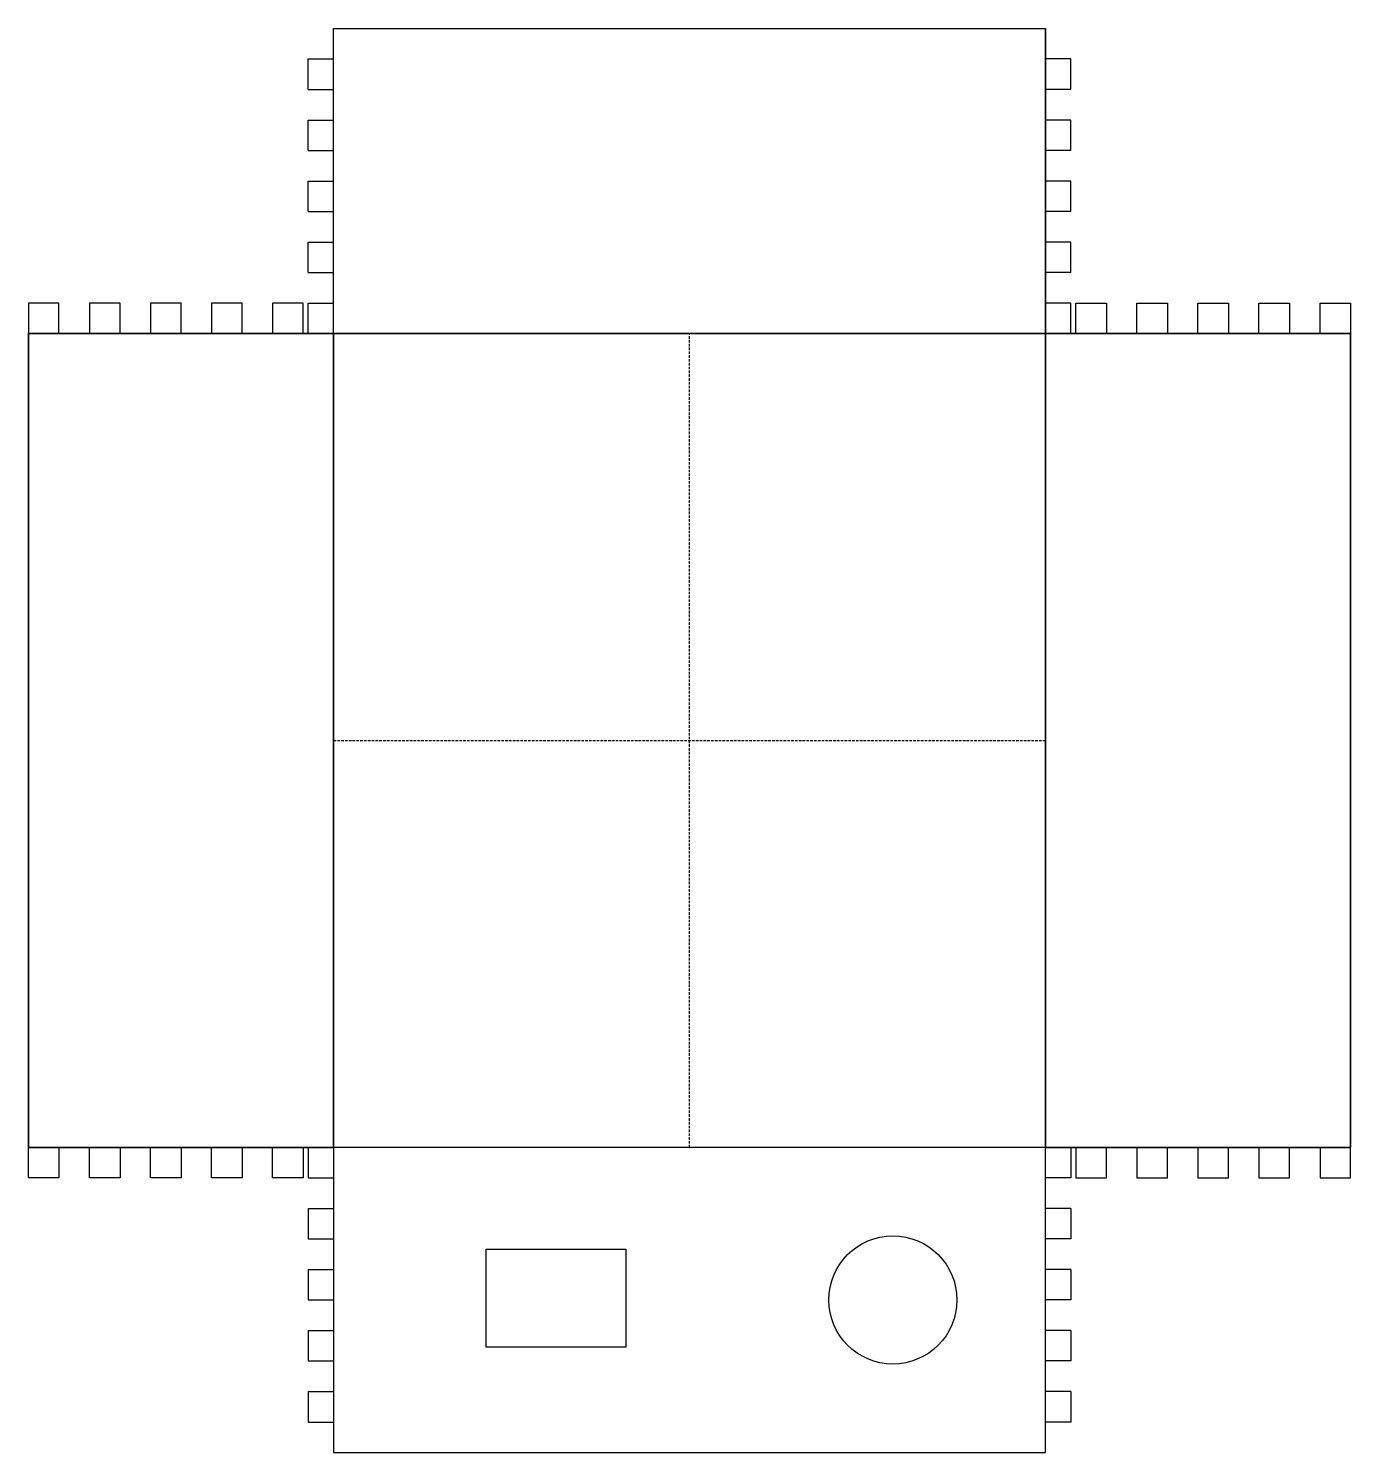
# Model space of a CAD drawing. Header units: millimetres. Extents: x -200 to 60, y -60 to 220.
import ezdxf

# ---------------------------------------------------------------- set-up
doc = ezdxf.new("R2010")
doc.units = ezdxf.units.MM
doc.linetypes.add('DASHED', pattern=[0.75, 0.5, -0.25])
doc.layers.get('0').update_dxf_attribs({"linetype": 'CONTINUOUS'})

msp = doc.modelspace()

# ---------------------------------------------------------------- linework, layer by layer
for p, q in [((0, 160), (0, 220)), ((-145, 208), (-145, 214)), ((-145, 214), (-140, 214)), ((5, 214), (0, 214)), ((5, 208), (5, 214)), ((-145, 208), (-140, 208)), ((5, 208), (0, 208)), ((-145, 196), (-145, 202)), ((-145, 202), (-140, 202)), ((5, 202), (0, 202)), ((5, 196), (5, 202)), ((-145, 196), (-140, 196)), ((5, 196), (0, 196)), ((-145, 184), (-145, 190)), ((-145, 190), (-140, 190)), ((5, 190), (0, 190)), ((5, 184), (5, 190)), ((-145, 184), (-140, 184)), ((5, 184), (0, 184)), ((-145, 172), (-145, 178)), ((-145, 178), (-140, 178)), ((5, 178), (0, 178)), ((5, 172), (5, 178)), ((-145, 172), (-140, 172)), ((5, 172), (0, 172)), ((-194, 166), (-200, 166)), ((-200, 166), (-200, 160)), ((-194, 160), (-194, 166)), ((-182, 166), (-188, 166)), ((-188, 166), (-188, 160)), ((-182, 160), (-182, 166)), ((-170, 166), (-176, 166)), ((-176, 166), (-176, 160)), ((-170, 160), (-170, 166)), ((-158, 166), (-164, 166)), ((-164, 166), (-164, 160)), ((-158, 160), (-158, 166)), ((-146, 166), (-152, 166)), ((-152, 166), (-152, 160)), ((-146, 160), (-146, 166)), ((-145, 160), (-145, 166)), ((-145, 166), (-140, 166)), ((5, 166), (0, 166)), ((5, 160), (5, 166)), ((6, 160), (6, 166)), ((6, 166), (12, 166)), ((12, 166), (12, 160)), ((18, 160), (18, 166)), ((18, 166), (24, 166)), ((24, 166), (24, 160)), ((30, 160), (30, 166)), ((30, 166), (36, 166)), ((36, 166), (36, 160)), ((42, 160), (42, 166)), ((42, 166), (48, 166)), ((48, 166), (48, 160)), ((54, 160), (54, 166)), ((54, 166), (60, 166)), ((60, 166), (60, 160)), ((-188, 160), (-194, 160)), ((-176, 160), (-182, 160)), ((-164, 160), (-170, 160)), ((-152, 160), (-158, 160)), ((-140, 160), (-146, 160)), ((-140, 160), (-145, 160)), ((-140, 160), (-140, 0)), ((0, 0), (0, 160)), ((0, 160), (6, 160)), ((0, 160), (5, 160)), ((0, 160), (0, 0)), ((12, 160), (18, 160)), ((24, 160), (30, 160)), ((36, 160), (42, 160)), ((48, 160), (54, 160)), ((-194, 0), (-194, -6)), ((-188, 0), (-194, 0)), ((-182, 0), (-182, -6)), ((-176, 0), (-182, 0)), ((-170, 0), (-170, -6)), ((-164, 0), (-170, 0)), ((-158, 0), (-158, -6)), ((-152, 0), (-158, 0)), ((-146, 0), (-146, -6)), ((-140, 0), (-146, 0)), ((0, 0), (6, 0)), ((6, 0), (6, -6)), ((12, 0), (18, 0)), ((18, 0), (18, -6)), ((24, 0), (30, 0)), ((30, 0), (30, -6)), ((36, 0), (42, 0)), ((42, 0), (42, -6)), ((48, 0), (54, 0)), ((54, 0), (54, -6)), ((-200, -6), (-200, 0)), ((-188, -6), (-188, 0)), ((-176, -6), (-176, 0)), ((-164, -6), (-164, 0)), ((-152, -6), (-152, 0)), ((-145, 0), (-145, -6)), ((-140, 0), (-145, 0)), ((-140, 0), (-140, -60)), ((0, -60), (0, 0)), ((0, 0), (5, 0)), ((5, 0), (5, -6)), ((12, -6), (12, 0)), ((24, -6), (24, 0)), ((36, -6), (36, 0)), ((48, -6), (48, 0)), ((60, -6), (60, 0)), ((-194, -6), (-200, -6)), ((-182, -6), (-188, -6)), ((-170, -6), (-176, -6)), ((-158, -6), (-164, -6)), ((-146, -6), (-152, -6)), ((-145, -6), (-140, -6)), ((5, -6), (0, -6)), ((6, -6), (12, -6)), ((18, -6), (24, -6)), ((30, -6), (36, -6)), ((42, -6), (48, -6)), ((54, -6), (60, -6)), ((-145, -12), (-140, -12)), ((-145, -12), (-145, -18)), ((5, -12), (0, -12)), ((5, -12), (5, -18)), ((-145, -18), (-140, -18)), ((5, -18), (0, -18)), ((-145, -24), (-140, -24)), ((-145, -24), (-145, -30)), ((5, -24), (0, -24)), ((5, -24), (5, -30)), ((-145, -30), (-140, -30)), ((5, -30), (0, -30)), ((-145, -36), (-140, -36)), ((-145, -36), (-145, -42)), ((5, -36), (0, -36)), ((5, -36), (5, -42)), ((-145, -42), (-140, -42)), ((5, -42), (0, -42)), ((-145, -48), (-140, -48)), ((-145, -48), (-145, -54)), ((5, -48), (0, -48)), ((5, -48), (5, -54)), ((-145, -54), (-140, -54)), ((5, -54), (0, -54)), ((-140, -60), (0, -60))]:
    msp.add_line(p, q)
at = {"linetype": 'DASHED'}
for p, q in [((-70, 0), (-70, 160)), ((-140, 80), (0, 80))]:
    msp.add_line(p, q, dxfattribs=at)
for points in [[(0, 160), (-140, 160), (-140, 220), (0, 220)], [(0, 0), (-140, 0), (-200, 0), (-200, 160), (-140, 160), (-140, 0), (-140, 160), (0, 160)], [(-200, 0), (-140, 0), (-140, 160), (-200, 160)], [(60, 160), (0, 160), (0, 0), (60, 0)], [(0, 160), (60, 160), (60, 0), (0, 0)], [(-110, -20), (-82.5, -20), (-82.5, -39.3), (-110, -39.3)]]:
    msp.add_lwpolyline(points, close=True)
msp.add_circle((-30, -30), 12.6)
for p in [(-140, 80), (0, 80), (0, 80), (0, 0), (-70, 0), (0, 0)]:
    msp.add_point(p)

doc.saveas('drawing.dxf')
